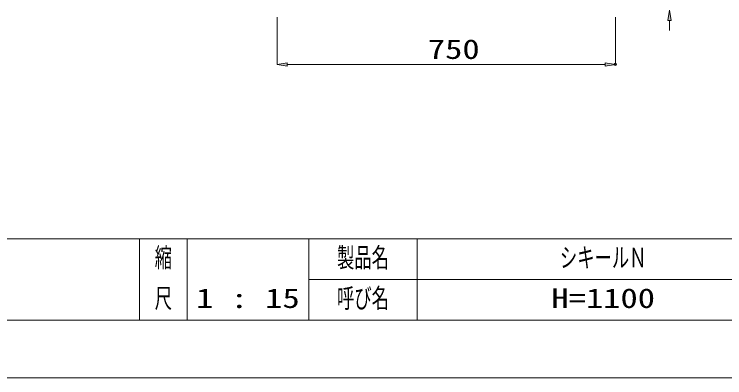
# Model space of a CAD drawing. Units: millimetres, scale not verified. Extents: x 0 to 6300, y 0 to 4455.
# Drawn here: x 3149 to 4724, y 0 to 805 of the extents above; entities that cross this region are included whole.
import ezdxf
from ezdxf.enums import TextEntityAlignment as Align

# ---------------------------------------------------------------- set-up
doc = ezdxf.new("R2010")
doc.units = ezdxf.units.MM
doc.header["$LTSCALE"] = 10
doc.header["$PDMODE"] = 32
doc.header["$PDSIZE"] = 5
for name, color, linetype, lineweight in [('Defpoints_3', 7, 'Continuous', 13), ('S-Dim', 1, 'Continuous', 13), ('TTL-FRAM', 3, 'Continuous', 13), ('TTL-LINE', 2, 'Continuous', 13), ('TTL-TXT', 2, 'Continuous', 13)]:
    doc.layers.add(name, color=color, linetype=linetype, lineweight=lineweight)
doc.styles.add('ＭＳ ゴシック', font='')
doc.styles.get('ＭＳ ゴシック').set_extended_font_data('MS Gothic')

msp = doc.modelspace()

# ---------------------------------------------------------------- hatches: boundary and pattern name
at = {"layer": 'S-Dim'}
for points in [[(4598.35, 791.64), (4605.85, 791.64), (4602.1, 814.14)], [(3754.6, 697.89), (3754.6, 690.39), (3732.1, 694.14)], [(4459.6, 697.89), (4459.6, 690.39), (4482.1, 694.14)]]:
    msp.add_hatch(color=256, dxfattribs=at).paths.add_polyline_path(points)

# ---------------------------------------------------------------- linework, layer by layer
at = {"layer": 'Defpoints_3'}
msp.add_line((0, 0), (6300, 0), dxfattribs=at)
msp.add_point((4482.1, 694.14), dxfattribs=at)
at = {"layer": 'S-Dim'}
for p, q in [((3732.1, 799.14), (3732.1, 694.14)), ((4482.1, 799.14), (4482.1, 694.14)), ((4602.1, 791.64), (4602.1, 769.14)), ((3754.6, 694.14), (4459.6, 694.14))]:
    msp.add_line(p, q, dxfattribs=at)
for points in [[(4598.35, 791.64), (4605.85, 791.64), (4602.1, 814.14)], [(3754.6, 697.89), (3754.6, 690.39), (3732.1, 694.14)], [(4459.6, 697.89), (4459.6, 690.39), (4482.1, 694.14)]]:
    msp.add_lwpolyline(points, close=True, dxfattribs=at)
at = {"layer": 'TTL-FRAM'}
for p, q in [((382.5, 307.5), (6007.5, 307.5)), ((3727.5, 127.5), (2377.5, 127.5)), ((3832.5, 127.5), (3727.5, 127.5)), ((4095, 127.5), (3832.5, 127.5)), ((4305, 127.5), (4095, 127.5)), ((5010, 127.5), (4305, 127.5))]:
    msp.add_line(p, q, dxfattribs=at)
at = {"layer": 'TTL-LINE'}
for p, q in [((3427.5, 127.5), (3427.5, 307.5)), ((3532.5, 127.5), (3532.5, 307.5)), ((3802.5, 127.5), (3802.5, 307.5)), ((4042.5, 127.5), (4042.5, 307.5)), ((3802.5, 217.5), (4042.5, 217.5)), ((4042.5, 217.5), (4867.5, 217.5))]:
    msp.add_line(p, q, dxfattribs=at)

# ---------------------------------------------------------------- texts
at = {"layer": 'S-Dim', "style": 'ＭＳ ゴシック', "width": 1.3}
msp.add_text('750', height=43.3, dxfattribs=at).set_placement((4066.3, 693.31), align=Align.BOTTOM_LEFT)
at = {"layer": 'TTL-TXT', "style": 'ＭＳ ゴシック', "width": 0.65}
for s, p in [('縮', (3480, 231.67)), ('製品名', (3922.5, 231.67)), ('尺', (3480, 141.67)), ('呼び名', (3922.5, 141.67))]:
    msp.add_text(s, height=43.3, dxfattribs=at).set_placement(p, align=Align.BOTTOM_CENTER)
at = {"layer": 'TTL-TXT', "color": 1, "style": 'ＭＳ ゴシック'}
for s, width, p in [('シキールＮ', 0.65, (4455, 231.67)), ('1 : 15', 1.3, (3667.5, 141.67)), ('H=1100', 1.3, (4455, 141.67))]:
    msp.add_text(s, height=43.3, dxfattribs=dict(at, width=width)).set_placement(p, align=Align.BOTTOM_CENTER)

doc.saveas('drawing.dxf')
